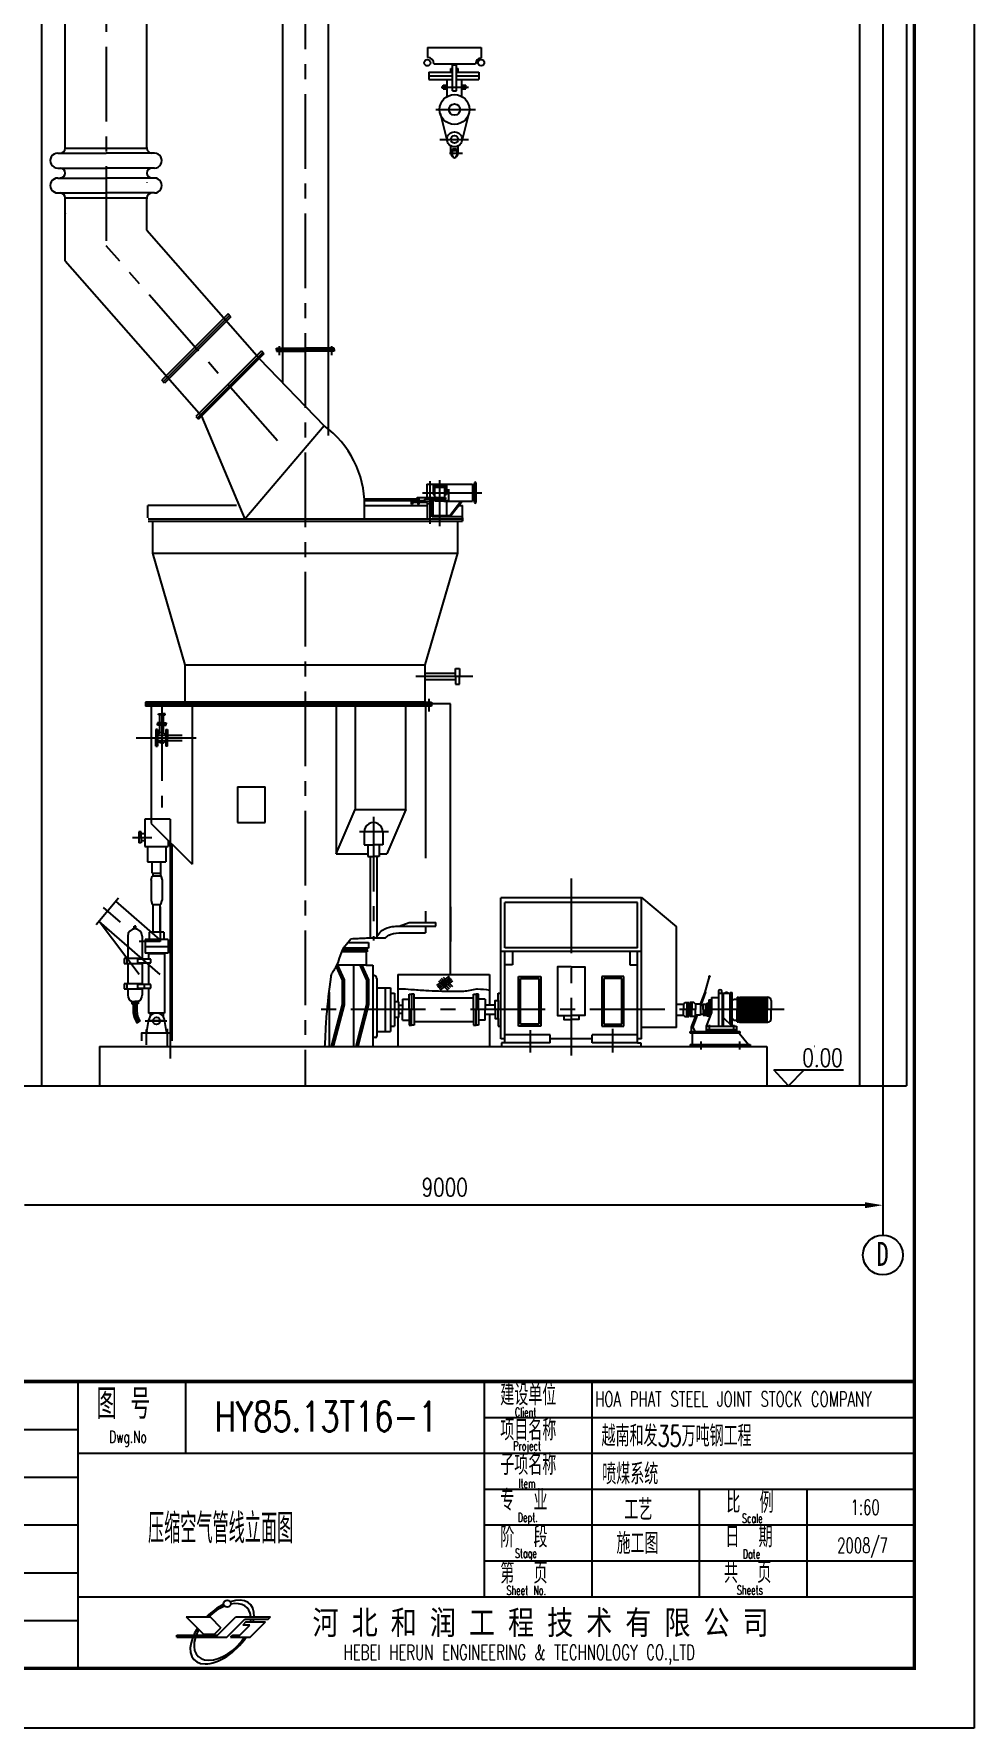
# Model space of a CAD drawing. Extents: x 20215 to 46016, y -49715 to -14074.
# Drawn here: x 36575 to 46016, y -49715 to -32699 of the extents above; entities that cross this region are included whole.
import ezdxf
from ezdxf.enums import TextEntityAlignment as Align

# ---------------------------------------------------------------- set-up
doc = ezdxf.new("R2010")
doc.units = 0
doc.header["$LTSCALE"] = 600
doc.header["$MEASUREMENT"] = 0
doc.linetypes.add('CENTER', pattern=[2, 1.25, -0.25, 0.25, -0.25])
doc.layers.get('0').update_dxf_attribs({"linetype": 'CONTINUOUS'})
doc.layers.add('DIM', color=7, linetype='CONTINUOUS')
doc.layers.add('图框', color=7, linetype='CONTINUOUS', lineweight=25)
doc.styles.add('ACC', font='simplex', dxfattribs={"width": 0.75, "bigfont": 'hztxt'})
doc.styles.add('HRHZ', font='romans.shx', dxfattribs={"width": 0.67, "bigfont": 'hztxt.shx'})
doc.styles.add('ROMANS', font='txt', dxfattribs={"width": 0.75, "bigfont": 'hztxt'})
doc.styles.get("Standard").update_dxf_attribs({"font": '', "width": 0.75})
doc.styles.add('和润', font='romans.shx', dxfattribs={"width": 0.75, "bigfont": 'gbhzfs.shx'})
doc.styles.add('黑体', font='simhei.ttf', dxfattribs={"width": 0.75})
doc.styles.get('Standard').set_extended_font_data('FangSong_GB2312')

msp = doc.modelspace()

# ---------------------------------------------------------------- hatches: boundary and pattern name
at = {"layer": 'DIM'}
h = msp.add_hatch(dxfattribs=at)
h.set_pattern_fill('玻璃', color=4, scale=23.16615, style=0)
h.set_pattern_definition([(0, (34721.436, -51081.815), (0, 14.478844), [])])
h.paths.add_polyline_path([(43939.06436, -42373.36844), (43658.95243, -42373.36844), (43649.91999, -42382.39356), (43649.91999, -42498.43335), (43939.06436, -42498.43335)])
h.paths.add_polyline_path([(43939.06436, -42498.43335), (43649.91999, -42498.43335), (43649.91999, -42614.47315), (43658.95243, -42623.49827), (43939.06436, -42623.49827)])

# ---------------------------------------------------------------- linework, layer by layer
at = {"color": 7}
for p, q in [((46015.87858, -14073.94528), (46015.87858, -49714.90147)), ((46015.87858, -49714.90147), (20215.20249, -49714.90147))]:
    msp.add_line(p, q, dxfattribs=at)
at = {"color": 3, "const_width": 36.00097}
for points in [[(45415.86249, -15573.98552), (45415.86249, -49114.88537)], [(45415.86249, -49114.88537), (20815.86249, -49114.88537)]]:
    msp.add_lwpolyline(points, dxfattribs=at)
msp.add_lwpolyline([(34615.86249, -46234.88537), (45415.86249, -46234.88537), (45415.86249, -49114.88537), (34615.86249, -49114.88537)], close=True, dxfattribs=at)
at = {"layer": 'DIM', "color": 2, "linetype": 'CENTER'}
for p, q in [((37300.03458, -20828.78691), (37300.03458, -34825.64758)), ((39300.03458, -32103.25526), (39300.03458, -43263.32612)), ((40539.98169, -33121.23753), (40779.67719, -33121.23753)), ((40817.17719, -33121.23753), (41042.17719, -33121.23753)), ((40610.92719, -33458.73753), (41009.70001, -33458.73753)), ((40650.40623, -33758.73753), (40939.8944, -33758.73753)), ((40748.4083, -33898.13691), (40879.83271, -33898.13691)), ((39020.17881, -36787.01749), (37300.69413, -34827.39924)), ((39038.17455, -35837.0807), (39038.17455, -35924.31757)), ((39561.89461, -35837.0807), (39561.89461, -35924.31757)), ((40549.39344, -37191.92798), (40549.39344, -37618.23312)), ((40651.43393, -37641.72979), (40651.43393, -37179.75928)), ((40390.53983, -37385.32841), (40390.53983, -37409.15158)), ((40436.87214, -37427.24726), (40436.87214, -37363.70582)), ((40476.56945, -37306.80478), (41072.12055, -37306.80478)), ((40411.22309, -39151.38136), (40981.01252, -39151.38136)), ((37858.30524, -39451.09179), (37858.30524, -40470.40239)), ((40539.13308, -39375.91585), (40539.13308, -39504.90991)), ((37603.19944, -39769.09362), (38205.35592, -39769.09362)), ((39985.22786, -40560.95639), (39985.22786, -41804.72139)), ((40135.10284, -40713.47571), (39844.37865, -40713.47571)), ((41970.18025, -41181.90724), (41970.18025, -42959.1362)), ((37270.31587, -41472.15244), (37441.16809, -41621.77025)), ((44108.82048, -42498.43335), (39443.70174, -42498.43335)), ((41556.89863, -42704.4672), (41556.89863, -42929.66239)), ((42384.26113, -42690.38383), (42384.26113, -42929.66239)), ((43271.81829, -42820.33752), (43271.81829, -42899.52404)), ((43660.40711, -42820.33752), (43660.40711, -42899.52404))]:
    msp.add_line(p, q, dxfattribs=at)
at = {"layer": 'DIM', "color": 4}
for p, q in [((36650.03458, -21916.27541), (36650.03458, -43263.32612)), ((44864.03458, -23264.26362), (44864.03458, -43263.32612)), ((45100.03458, -23264.26362), (45100.03458, -44763.32612)), ((45336.03458, -23264.26362), (45336.03458, -43263.32612)), ((39530.03458, -32103.25526), (39530.03458, -35853.92654)), ((36890.03458, -33846.64758), (36890.03458, -32305.82612)), ((37710.03458, -33846.64758), (37710.03458, -32310.51931)), ((39070.03458, -32193.76712), (39070.03458, -35853.92654)), ((40528.92719, -32834.73753), (41065.92719, -32834.73753)), ((40528.92719, -32834.73753), (40528.92719, -32936.23753)), ((41065.92719, -32834.73753), (41065.92719, -32943.23753)), ((40591.92719, -32999.23753), (41009.92719, -32999.23753)), ((40779.67719, -33271.23753), (40779.67719, -33008.73753)), ((40779.67719, -33008.73753), (40817.17719, -33008.73753)), ((40817.17719, -33271.23753), (40817.17719, -33008.73753)), ((40539.98169, -33083.73753), (40779.67719, -33083.73753)), ((40539.98169, -33083.73753), (40539.98169, -33158.73753)), ((40539.98169, -33158.73753), (40779.67719, -33158.73753)), ((40723.42719, -33328.83372), (40723.42719, -33158.73753)), ((40760.92719, -33083.73753), (40760.92719, -33046.23753)), ((40760.92719, -33046.23753), (40779.67719, -33046.23753)), ((40817.17719, -33046.23753), (40835.92719, -33046.23753)), ((40817.17719, -33083.73753), (41042.17719, -33083.73753)), ((40817.17719, -33158.73753), (41042.17719, -33158.73753)), ((40835.92719, -33083.73753), (40835.92719, -33046.23753)), ((40873.42719, -33328.83372), (40873.42719, -33158.73753)), ((41042.17719, -33083.73753), (41042.17719, -33158.73753)), ((40663.65658, -33233.73753), (40938.11417, -33233.73753)), ((40685.92719, -33214.98753), (40723.42719, -33214.98753)), ((40685.92719, -33252.48753), (40685.92719, -33214.98753)), ((40685.92719, -33252.48753), (40723.42719, -33252.48753)), ((40779.67719, -33271.23753), (40817.17719, -33271.23753)), ((40873.42719, -33214.98753), (40910.92719, -33214.98753)), ((40873.42719, -33252.48753), (40910.92719, -33252.48753)), ((40910.92719, -33252.48753), (40910.92719, -33214.98753)), ((40653.19032, -33496.23753), (40725.80876, -33777.48753)), ((40943.66407, -33496.23753), (40871.04563, -33777.48753)), ((36880.03458, -33846.64758), (37720.03458, -33846.64758)), ((40760.92719, -33898.13691), (40760.92719, -33823.68944)), ((40779.67719, -33871.88691), (40779.67719, -33853.13691)), ((40779.67719, -33853.13691), (40817.17719, -33853.13691)), ((40817.17719, -33871.88691), (40817.17719, -33853.13691)), ((40835.92719, -33898.13691), (40835.92719, -33823.68944)), ((36815.03475, -33896.64758), (37300.03458, -33896.64758)), ((37785.03441, -33896.64758), (37300.03458, -33896.64758)), ((40779.67719, -33871.88691), (40772.17719, -33898.13691)), ((40772.17719, -33898.13691), (40779.67719, -33923.73753)), ((40779.67719, -33871.88691), (40817.17719, -33871.88691)), ((40817.17719, -33871.88691), (40824.67719, -33898.13691)), ((40824.67719, -33898.13691), (40817.17719, -33923.73753)), ((36815.03475, -34046.64758), (37300.03458, -34046.64758)), ((36815.03475, -34146.64758), (37300.03458, -34146.64758)), ((37785.03441, -34046.64758), (37300.03458, -34046.64758)), ((37785.03441, -34146.64758), (37300.03458, -34146.64758)), ((37710.03458, -34192.27068), (37710.69413, -34194.02234)), ((36815.03475, -34296.64758), (37300.03458, -34296.64758)), ((36880.03458, -34346.64758), (37720.03458, -34346.64758)), ((36890.03458, -34980.02448), (36890.03458, -34346.64758)), ((37785.03441, -34296.64758), (37300.03458, -34296.64758)), ((37300.03458, -34346.64758), (37300.69413, -34348.39924)), ((37710.03458, -34671.27068), (37710.03458, -34346.64758)), ((36890.03458, -34501.02448), (36890.69413, -34502.77614)), ((38838.46255, -35958.28855), (37710.69413, -34673.02234)), ((38257.45803, -36539.4146), (36890.69413, -34981.77614)), ((38526.2172, -35511.46578), (37860.18763, -36177.63466)), ((38539.43638, -35526.53107), (37873.40681, -36192.69995)), ((38552.65555, -35541.59636), (37886.62598, -36207.76524)), ((38552.65555, -35541.59636), (38526.2172, -35511.46578)), ((38858.42363, -35886.3706), (38201.78708, -36543.14449)), ((38570.04071, -36203.10107), (38873.15457, -35900.05052)), ((38858.42363, -35886.3706), (38859.82868, -35886.3795)), ((38884.77229, -35911.96912), (38859.82868, -35886.3795)), ((39010.03458, -35853.92654), (39300.03458, -35853.92654)), ((39010.03458, -35869.18652), (39010.03458, -35853.92654)), ((39010.03458, -35869.18652), (39590.03458, -35869.18652)), ((39010.03458, -35869.18652), (39010.03458, -35884.4465)), ((39010.03458, -35869.18652), (39590.03458, -35869.18652)), ((39010.03458, -35884.4465), (39300.03458, -35884.4465)), ((39070.03458, -35869.18652), (39070.03458, -36198.7707)), ((39590.03458, -35853.92654), (39300.03458, -35853.92654)), ((39590.03458, -35884.4465), (39300.03458, -35884.4465)), ((39530.03458, -35869.18652), (39530.03458, -36732.95574)), ((39590.03458, -35869.18652), (39590.03458, -35853.92654)), ((39590.03458, -35869.18652), (39590.03458, -35884.4465)), ((38884.77229, -35911.96912), (38229.51008, -36567.36839)), ((38838.46255, -35958.28855), (39490.00437, -36634.89951)), ((37886.62598, -36207.76524), (37860.18763, -36177.63466)), ((38570.04071, -36203.10107), (38217.67876, -36555.53672)), ((38201.78708, -36543.14449), (38229.51008, -36567.36839)), ((38257.45803, -36539.4146), (38691.4635, -37571.57797)), ((39490.00437, -36634.89951), (38691.4635, -37571.57797)), ((40519.56969, -37222.76626), (40519.56969, -37355.76314)), ((40519.56969, -37222.76626), (40978.92136, -37222.76626)), ((40585.24493, -37233.30794), (40585.24493, -37324.31644)), ((40651.43393, -37233.30794), (40585.24493, -37233.30794)), ((40591.86383, -37322.11014), (40591.86383, -37247.86952)), ((40599.80651, -37239.92684), (40649.22763, -37239.92684)), ((40701.7671, -37254.50032), (40601.10077, -37254.50032)), ((40601.10077, -37354.77031), (40601.10077, -37254.50032)), ((40631.57723, -37231.32227), (40631.57723, -37233.30794)), ((40671.29063, -37231.32227), (40631.57723, -37231.32227)), ((40651.43393, -37233.30794), (40717.62293, -37233.30794)), ((40651.43393, -37237.72054), (40651.43393, -37233.30794)), ((40651.43393, -37237.72054), (40651.43393, -37233.30794)), ((40651.43393, -37233.30794), (40671.29063, -37233.30794)), ((40703.06135, -37239.92684), (40653.64023, -37239.92684)), ((40671.29063, -37233.30794), (40671.29063, -37231.32227)), ((40701.7671, -37354.77031), (40701.7671, -37254.50032)), ((40711.00403, -37322.11014), (40711.00403, -37247.86952)), ((40717.62293, -37233.30794), (40717.62293, -37324.31644)), ((40978.92136, -37222.76626), (40978.92136, -37390.84331)), ((40986.17581, -37290.25755), (41000.10186, -37243.87196)), ((41000.10186, -37404.76449), (41000.10186, -37208.84508)), ((41015.98722, -37404.76449), (41015.98722, -37208.84508)), ((40417.01544, -37372.31039), (39894.07039, -37372.31039)), ((40496.44224, -37388.85764), (39896.1033, -37388.85764)), ((40367.37368, -37390.84331), (40572.55958, -37390.84331)), ((40367.37368, -37420.62836), (40367.37368, -37390.84331)), ((40377.30203, -37420.62836), (40367.37368, -37420.62836)), ((40377.30203, -37407.39056), (40377.30203, -37420.62836)), ((40522.91783, -37404.08111), (40380.61148, -37404.08111)), ((40381.93526, -37404.08111), (40381.93526, -37390.84331)), ((40417.01544, -37372.31039), (40423.63434, -37372.31039)), ((40417.01544, -37372.31039), (40417.01544, -37388.85764)), ((40423.63434, -37355.76314), (40708.386, -37355.76314)), ((40423.63434, -37372.31039), (40423.63434, -37355.76314)), ((40445.14577, -37369.00094), (40428.59852, -37369.00094)), ((40428.59852, -37369.00094), (40428.59852, -37420.62836)), ((40428.59852, -37420.62836), (40445.14577, -37420.62836)), ((40428.59852, -37420.62836), (40429.9223, -37421.95214)), ((40429.9223, -37421.95214), (40443.82199, -37421.95214)), ((40443.82199, -37421.95214), (40445.14577, -37420.62836)), ((40445.14577, -37420.62836), (40445.14577, -37369.00094)), ((40448.78615, -37404.08111), (40448.78615, -37390.84331)), ((40582.48794, -37372.31039), (40496.44224, -37372.31039)), ((40496.44224, -37372.31039), (40496.44224, -37388.85764)), ((40526.22729, -37571.57797), (40526.22728, -37407.39056)), ((40526.22728, -37421.95214), (40526.22728, -37407.39056)), ((40572.55959, -37418.26805), (40526.22728, -37418.26805)), ((40572.55959, -37372.31039), (40708.386, -37372.31039)), ((40572.55959, -37549.97676), (40572.55959, -37372.31039)), ((40584.71231, -37535.8359), (40584.71231, -37372.31039)), ((40585.24493, -37324.31644), (40589.65753, -37324.31644)), ((40614.33857, -37354.77031), (40601.10077, -37354.77031)), ((40601.10077, -37372.31039), (40601.10077, -37390.84331)), ((40697.12678, -37388.85764), (40601.10077, -37388.85764)), ((40726.2275, -37390.84331), (40601.10077, -37390.84331)), ((40614.33857, -37354.77031), (40614.33857, -37355.76314)), ((40736.84018, -37388.85764), (40630.93778, -37388.85764)), ((40688.5293, -37354.77031), (40701.7671, -37354.77031)), ((40688.5293, -37354.77031), (40688.5293, -37355.76314)), ((40690.37601, -37390.84331), (40978.92136, -37390.84331)), ((40701.7671, -37372.31039), (40701.7671, -37390.84331)), ((40708.386, -37355.76314), (40708.386, -37372.31039)), ((40717.62293, -37324.31644), (40713.21033, -37324.31644)), ((40720.08041, -37535.8359), (40720.08041, -37390.84331)), ((40736.84018, -37272.79242), (40736.84018, -37388.85764)), ((40736.84018, -37272.79242), (40739.82235, -37272.79242)), ((40739.82235, -37272.79242), (40739.82235, -37390.84331)), ((40749.91889, -37535.8359), (40863.35312, -37390.84331)), ((40760.98193, -37535.8359), (40874.41616, -37390.84331)), ((40978.92136, -37290.25755), (40986.17581, -37290.25755)), ((40978.92136, -37323.35202), (40986.17581, -37323.35202)), ((40986.17581, -37323.35202), (40986.17581, -37290.25755)), ((40986.17581, -37323.35202), (41000.10186, -37369.7376)), ((38608.47829, -37435.76141), (37720.76504, -37435.76141)), ((37720.76504, -37559.77556), (37720.76504, -37435.76141)), ((40879.30412, -37571.57797), (37720.98063, -37571.57797)), ((37720.98063, -37591.8531), (40879.30412, -37591.8531)), ((37767.75923, -37856.6091), (37767.75923, -37591.8531)), ((37767.75923, -37913.26114), (37767.75923, -37591.8531)), ((39896.1033, -37571.57797), (39896.1033, -37435.81281)), ((39896.1033, -37435.85333), (40526.22729, -37435.89051)), ((40688.39034, -37571.57797), (40542.77454, -37571.57797)), ((40572.55959, -37535.8359), (40766.61662, -37535.8359)), ((40879.08853, -37549.97676), (40572.55959, -37549.97676)), ((40766.61662, -37535.8359), (40766.61662, -37549.97676)), ((40832.30993, -37909.5603), (40832.30993, -37591.8531)), ((40832.30993, -37856.6091), (40832.30993, -37591.8531)), ((40832.30993, -37913.26114), (40832.30993, -37591.8531)), ((40839.2747, -37435.76141), (40879.08853, -37435.76141)), ((40879.08853, -37591.8531), (40879.08853, -37435.76141)), ((40879.30412, -37559.77556), (40879.30412, -37591.8531)), ((37767.75923, -37913.26114), (40832.30993, -37913.26114)), ((38095.39478, -39034.7733), (37767.75923, -37913.26114)), ((40504.67438, -39034.7733), (40832.30993, -37913.26114)), ((38095.39478, -39034.7733), (40504.67438, -39034.7733)), ((38095.39478, -39412.0506), (38095.39478, -39034.7733)), ((40504.53305, -39119.07805), (40807.11141, -39119.07805)), ((40504.67438, -39412.0506), (40504.67438, -39034.7733)), ((40807.11141, -39151.38136), (40807.11141, -39073.32893)), ((40807.11141, -39073.32893), (40849.22162, -39073.32893)), ((40849.22162, -39073.32893), (40849.22162, -39151.38136)), ((40504.53305, -39183.68467), (40807.11141, -39183.68467)), ((40807.11141, -39151.38136), (40807.11141, -39229.43379)), ((40807.11141, -39229.43379), (40849.22162, -39229.43379)), ((40849.22162, -39229.43379), (40849.22162, -39151.38136)), ((37753.19765, -39412.0506), (37694.95133, -39412.0506)), ((37694.95133, -39412.0506), (37694.95133, -39451.09179)), ((38102.25858, -39427.26375), (37694.95133, -39427.26375)), ((37694.95133, -39427.26375), (40568.21582, -39427.26375)), ((37694.95133, -39427.26375), (40568.21582, -39427.26375)), ((37694.95133, -39427.26375), (40568.21582, -39427.26375)), ((40568.21582, -39451.09179), (37694.95133, -39451.09179)), ((40568.21582, -39451.09179), (37694.95133, -39451.09179)), ((38102.25858, -39427.26375), (37727.62884, -39427.26375)), ((38102.25858, -39427.26375), (37727.62884, -39427.26375)), ((40504.67438, -39412.0506), (37753.19765, -39412.0506)), ((37753.81415, -39451.09179), (37753.81415, -40628.39804)), ((38102.25858, -39427.26375), (39300.03458, -39427.26375)), ((38102.25858, -39427.26375), (39300.03458, -39427.26375)), ((38102.25858, -39427.26375), (39300.03458, -39427.26375)), ((38162.88487, -39451.09179), (38162.88487, -41037.46875)), ((39300.03458, -39427.26375), (40568.21582, -39427.26375)), ((39987.93905, -39427.26375), (39300.03458, -39427.26375)), ((40497.81058, -39427.26375), (39300.03458, -39427.26375)), ((40758.38614, -39427.26375), (39300.03458, -39427.26375)), ((39611.12288, -39451.09179), (39611.12288, -40933.72539)), ((39801.63909, -39451.09179), (39801.63909, -40490.25909)), ((40310.82816, -40490.25909), (40310.82816, -39451.09179)), ((40504.67438, -39412.0506), (40568.21582, -39412.0506)), ((40507.98383, -39451.09179), (40507.98383, -40977.96311)), ((40568.21582, -39412.0506), (40568.21582, -39451.09179)), ((40757.79167, -42146.34806), (40758.38614, -39427.26375)), ((37814.63636, -39617.06148), (37814.63636, -39628.82964)), ((37858.30524, -39617.06148), (37814.63636, -39617.06148)), ((37814.63636, -39640.59779), (37814.63636, -39628.82964)), ((37814.63636, -39628.82964), (37858.30524, -39628.82964)), ((37858.30524, -39640.59779), (37814.63636, -39640.59779)), ((37825.0604, -39539.59315), (37825.0604, -39527.3712)), ((37825.0604, -39527.3712), (37858.30524, -39527.3712)), ((37858.30524, -39539.59315), (37825.0604, -39539.59315)), ((37838.72749, -39617.06148), (37838.72749, -39539.59315)), ((37838.72749, -39718.06612), (37838.72749, -39640.59779)), ((37891.55008, -39527.3712), (37858.30524, -39527.3712)), ((37858.30524, -39539.59315), (37891.55008, -39539.59315)), ((37858.30524, -39617.06148), (37901.97411, -39617.06148)), ((37901.97411, -39628.82964), (37858.30524, -39628.82964)), ((37858.30524, -39640.59779), (37901.97411, -39640.59779)), ((37877.88298, -39617.06148), (37877.88298, -39539.59315)), ((37877.88298, -39718.06612), (37877.88298, -39640.59779)), ((37891.55008, -39539.59315), (37891.55008, -39527.3712)), ((37901.97411, -39617.06148), (37901.97411, -39628.82964)), ((37901.97411, -39640.59779), (37901.97411, -39628.82964)), ((37815.37205, -39684.23427), (37800.03458, -39684.23427)), ((37800.03458, -39684.23427), (37800.03458, -39769.09362)), ((37800.03458, -39853.95297), (37800.03458, -39769.09362)), ((37812.08481, -39742.96055), (38064.28383, -39742.96055)), ((37812.08481, -39795.22669), (38064.28383, -39795.22669)), ((37815.37205, -39684.23427), (37815.37205, -39853.95297)), ((37838.72749, -39718.06612), (37815.37205, -39741.42157)), ((37838.72749, -39820.12112), (37815.37205, -39796.76567)), ((37858.30524, -39718.06612), (37838.72749, -39718.06612)), ((37858.30524, -39718.06612), (37877.88298, -39718.06612)), ((37877.88298, -39718.06612), (37901.23843, -39741.42157)), ((37877.88298, -39820.12112), (37901.23843, -39796.76567)), ((37901.23843, -39684.23427), (37916.57589, -39684.23427)), ((37901.23843, -39684.23427), (37901.23843, -39853.95297)), ((37916.57589, -39684.23427), (37916.57589, -39769.09362)), ((37916.57589, -39853.95297), (37916.57589, -39769.09362)), ((37800.03458, -39853.95297), (37815.37205, -39853.95297)), ((37858.30524, -39820.12112), (37838.72749, -39820.12112)), ((37858.30524, -39820.12112), (37877.88298, -39820.12112)), ((37916.57589, -39853.95297), (37901.23843, -39853.95297)), ((38621.07143, -40261.24515), (38621.07143, -40618.66575)), ((38621.07143, -40261.24515), (38898.59808, -40261.24515)), ((38898.59808, -40618.66575), (38898.59808, -40261.24515)), ((39611.12288, -40933.72539), (39801.63909, -40490.25909)), ((39801.63909, -40490.25909), (40310.82816, -40490.25909)), ((40310.82816, -40490.25909), (40118.1088, -40933.72539)), ((40210.79396, -40490.25909), (40310.82816, -40490.25909)), ((37689.11124, -40585.2934), (37689.11124, -40859.7174)), ((37943.18923, -40585.2934), (37689.11124, -40585.2934)), ((37753.81415, -40628.39804), (38162.88487, -41037.46875)), ((37943.18923, -40585.2934), (37943.11903, -42990.11497)), ((38621.07143, -40618.66575), (38898.59808, -40618.66575)), ((37563.55266, -40769.09261), (37760.48342, -40769.09261)), ((37651.12318, -40713.67356), (37630.03431, -40713.67356)), ((37630.03431, -40713.67356), (37630.03431, -40824.51165)), ((37651.12318, -40824.51165), (37630.03431, -40824.51165)), ((37651.12318, -40769.09261), (37651.12318, -40713.67356)), ((37689.11124, -40734.67889), (37651.12318, -40734.67889)), ((37651.12318, -40769.09261), (37651.12318, -40824.51165)), ((37689.11124, -40803.50632), (37651.12318, -40803.50632)), ((37924.80791, -40799.3918), (37924.80791, -40859.7174)), ((37959.17063, -40833.75452), (37959.17063, -42731.55827)), ((39892.56452, -40713.47717), (39892.56452, -40843.52643)), ((40077.8912, -40713.47717), (40077.8912, -40843.52643)), ((37689.11124, -40859.7174), (37924.80791, -40859.7174)), ((37715.13992, -40859.7174), (37715.13992, -41013.06225)), ((37898.77923, -40859.7174), (37898.77923, -41013.06225)), ((39611.12288, -40933.72539), (39928.75207, -40933.72539)), ((39892.56452, -40843.52643), (39985.22786, -40843.52643)), ((39928.75207, -40843.52643), (39928.75207, -40961.13648)), ((39928.75207, -40961.13648), (39985.22786, -40961.13648)), ((39952.0504, -40961.13648), (39952.0504, -41777.33829)), ((40077.8912, -40843.52643), (39985.22786, -40843.52643)), ((40041.70364, -40961.13648), (39985.22786, -40961.13648)), ((40018.40531, -40961.13648), (40018.40531, -41770.52392)), ((40041.70364, -40843.52643), (40041.70364, -40961.13648)), ((40041.70364, -40933.72539), (40118.1088, -40933.72539)), ((37715.13992, -41013.06225), (37898.77923, -41013.06225)), ((37751.99681, -41198.18785), (37763.91083, -41153.72412)), ((37763.89818, -41129.40835), (37763.90568, -41013.06225)), ((37763.89818, -41129.40835), (37849.99622, -41129.40835)), ((37768.88563, -41129.40835), (37768.88563, -41153.72412)), ((37845.00939, -41129.40835), (37845.00939, -41153.72412)), ((37849.95653, -41153.72412), (37861.87986, -41198.22262)), ((37850.00887, -41129.40835), (37850.00887, -41013.06225)), ((37425.4342, -41378.69259), (37201.11662, -41646.02386)), ((37841.68302, -41798.52735), (37399.32531, -41409.81585)), ((37751.99681, -41399.03911), (37763.91083, -41443.50284)), ((37773.84143, -41721.59869), (37773.84143, -41443.50284)), ((37840.03043, -41443.50284), (37840.03043, -41721.59869)), ((37841.68302, -41467.45522), (37841.68302, -41815.41468)), ((37849.95653, -41443.50284), (37861.87986, -41399.00434)), ((40507.98383, -41510.35403), (40507.98383, -41625.16241)), ((40758.38614, -41467.45522), (40758.38614, -41815.41468)), ((41263.4677, -42791.98182), (41263.4677, -41375.05279)), ((42676.89281, -41375.05279), (41263.4677, -41375.05279)), ((41303.1811, -41876.81207), (41303.1811, -41422.0833)), ((42637.17941, -41422.0833), (41303.1811, -41422.0833)), ((42637.17941, -41876.81207), (42637.17941, -41422.0833)), ((42676.89281, -42791.98182), (42676.89281, -41375.05279)), ((42677.58037, -41373.44871), (43026.98064, -41666.70074)), ((37841.68302, -42146.48681), (37229.45872, -41613.18138)), ((37631.79811, -42146.48681), (37229.54056, -41613.08385)), ((37574.21338, -41689.67209), (37574.21338, -41680.19076)), ((37574.21338, -41680.19076), (37589.98886, -41680.19076)), ((37582.10112, -41660.96153), (37589.98886, -41660.96153)), ((37582.10112, -41680.19076), (37582.10112, -41660.96153)), ((37597.8766, -41660.96153), (37589.98886, -41660.96153)), ((37605.76434, -41680.19076), (37589.98886, -41680.19076)), ((37597.8766, -41680.19076), (37597.8766, -41660.96153)), ((37605.76434, -41689.67209), (37605.76434, -41680.19076)), ((40244.22718, -41661.48077), (40342.73579, -41625.16241)), ((40244.22718, -41661.48077), (40610.87936, -41661.48077)), ((40342.73579, -41625.16241), (40610.87936, -41625.16241)), ((40507.98383, -41661.48077), (40507.98383, -41726.39493)), ((40610.87936, -41661.48077), (40610.87936, -41625.16241)), ((43026.29308, -42678.52836), (43026.98064, -41666.70074)), ((37517.51191, -41760.41135), (37517.51191, -41984.91298)), ((37841.68302, -41815.41468), (37631.79811, -41815.41468)), ((37662.46582, -41760.41135), (37662.46582, -41984.91298)), ((37922.76625, -41794.40659), (37691.10475, -41794.40659)), ((37691.10475, -41794.40659), (37691.10475, -41933.40349)), ((37879.7434, -41721.59869), (37734.1276, -41721.59869)), ((37734.1276, -41721.59869), (37734.1276, -41794.40659)), ((37879.7434, -41794.40659), (37734.1276, -41794.40659)), ((37836.72055, -41721.59869), (37777.15045, -41721.59869)), ((37879.7434, -41721.59869), (37879.7434, -41794.40659)), ((37922.76625, -41794.40659), (37922.76625, -41933.40349)), ((39727.39519, -41823.30555), (39935.48715, -41823.30555)), ((39935.48715, -41823.30555), (39935.48715, -41882.87565)), ((40240.28984, -41726.39493), (40507.98383, -41726.39493)), ((37481.1143, -41984.91298), (37481.1143, -42035.95427)), ((37672.70529, -41984.91298), (37481.1143, -41984.91298)), ((37507.82485, -41984.91298), (37507.82485, -42035.95427)), ((37614.18874, -41992.0447), (37614.18874, -42028.82255)), ((37748.90457, -41992.0447), (37614.18874, -41992.0447)), ((37614.18874, -42028.82255), (37748.90457, -42028.82255)), ((37672.70529, -41984.91298), (37672.70529, -41992.0447)), ((37672.70529, -42028.82255), (37672.70529, -42035.95427)), ((37681.45379, -41992.0447), (37681.45379, -42028.82255)), ((37691.10475, -41863.90504), (37922.76625, -41863.90504)), ((37922.76625, -41933.40349), (37691.10475, -41933.40349)), ((37725.85215, -41940.02239), (37719.23325, -41933.40349)), ((37888.0152, -41940.02239), (37725.85215, -41940.02239)), ((37725.85215, -41940.02239), (37725.85215, -41988.93582)), ((37725.85215, -42028.82255), (37725.85215, -42246.38464)), ((37877.75773, -41933.40349), (37736.11327, -41933.40349)), ((37748.90457, -42028.82255), (37748.90457, -41992.0447)), ((37888.0152, -41940.02239), (37894.63313, -41933.40349)), ((37888.0152, -41940.02239), (37888.10274, -42532.99127)), ((39922.08341, -41919.27877), (39667.1657, -41919.27877)), ((39675.996, -41899.42207), (39922.08341, -41899.42207)), ((39935.48715, -41882.87565), (39684.11969, -41882.87565)), ((39912.15506, -41919.27877), (39912.15506, -42051.65677)), ((39922.08341, -41909.35042), (39922.08341, -41882.87565)), ((39922.08341, -41899.42207), (39922.08341, -41919.27877)), ((42676.89281, -41916.52547), (41263.4677, -41916.52547)), ((42637.17941, -41876.81207), (41303.1811, -41876.81207)), ((41303.1811, -42831.69522), (41303.1811, -41916.52547)), ((41380.10766, -41916.52547), (41380.10766, -42049.18284)), ((42560.25285, -41916.52547), (42560.25285, -42049.18284)), ((42637.17941, -42831.69522), (42637.17941, -41916.52547)), ((37481.1143, -42035.95427), (37672.70529, -42035.95427)), ((37517.51191, -42035.95427), (37517.51191, -42239.25292)), ((37662.46582, -42035.95427), (37662.46582, -42239.25292)), ((39610.03925, -42068.79703), (39670.06393, -42203.58276)), ((39912.15506, -42051.65677), (39618.88516, -42051.65677)), ((39624.14282, -42051.65677), (39689.92063, -42199.36118)), ((39785.31497, -42051.65677), (39785.31497, -42869.09175)), ((39847.79617, -42051.65677), (39915.45399, -42203.58276)), ((39869.53288, -42051.65677), (39935.31069, -42199.36118)), ((39912.15506, -42051.65677), (39978.34406, -42051.65677)), ((39978.34406, -42051.65677), (39978.34406, -42869.09175)), ((40017.61397, -42187.34505), (40017.61397, -42704.51539)), ((40228.18681, -42145.39672), (41148.31455, -42147.04957)), ((40228.18681, -42145.39672), (40228.18681, -42419.00655)), ((40620.16087, -42255.55779), (40747.88778, -42162.2095)), ((40631.87742, -42271.58935), (40759.60433, -42178.24106)), ((40643.59397, -42287.62091), (40771.32088, -42194.27262)), ((40652.11314, -42195.40177), (40745.57182, -42288.75006)), ((40666.14565, -42181.35267), (40759.60433, -42274.70096)), ((40684.89858, -42171.82496), (40778.35726, -42265.17324)), ((41148.31455, -42146.87307), (41148.31455, -42452.10105)), ((41380.10766, -42049.18284), (41303.1811, -42049.18284)), ((41442.07074, -42165.30861), (41663.8166, -42165.30861)), ((41442.07074, -42663.90585), (41442.07074, -42165.30861)), ((41461.92744, -42185.16531), (41643.9599, -42185.16531)), ((41461.92744, -42644.04915), (41461.92744, -42185.16531)), ((41643.9599, -42185.16531), (41643.9599, -42644.04915)), ((41663.8166, -42165.30861), (41663.8166, -42663.90585)), ((42276.54391, -42165.30861), (42276.54391, -42663.90585)), ((42498.28977, -42165.30861), (42276.54391, -42165.30861)), ((42296.40061, -42185.16531), (42296.40061, -42644.04915)), ((42478.43307, -42185.16531), (42296.40061, -42185.16531)), ((42478.43307, -42644.04915), (42478.43307, -42185.16531)), ((42498.28977, -42663.90585), (42498.28977, -42165.30861)), ((42560.25285, -42049.18284), (42637.17941, -42049.18284)), ((43314.48695, -42322.29786), (43358.10249, -42170.38577)), ((37672.70529, -42239.25292), (37481.1143, -42239.25292)), ((37481.1143, -42239.25292), (37481.1143, -42290.29421)), ((37481.1143, -42290.29421), (37672.70529, -42290.29421)), ((37507.82485, -42239.25292), (37507.82485, -42290.29421)), ((37517.51191, -42290.29421), (37517.51191, -42353.00894)), ((37614.18874, -42246.38464), (37614.18874, -42283.16249)), ((37748.90457, -42246.38464), (37614.18874, -42246.38464)), ((37614.18874, -42283.16249), (37748.90457, -42283.16249)), ((37662.46582, -42290.29421), (37662.46582, -42353.00894)), ((37672.70529, -42239.25292), (37672.70529, -42246.38464)), ((37672.70529, -42283.16249), (37672.70529, -42290.29421)), ((37681.45379, -42246.38464), (37681.45379, -42283.16249)), ((37725.85215, -42283.16249), (37725.85215, -42532.99127)), ((37748.90457, -42283.16249), (37748.90457, -42246.38464)), ((39539.9249, -42324.03335), (39539.9249, -42869.09175)), ((39670.06393, -42203.58276), (39670.06393, -42446.51361)), ((39689.92063, -42199.36118), (39689.92063, -42449.03745)), ((39915.45399, -42203.58276), (39915.45399, -42446.51361)), ((39935.31069, -42199.36118), (39935.31069, -42449.03745)), ((40017.61397, -42280.00965), (40156.61087, -42280.00965)), ((40103.48717, -42280.00965), (40103.48717, -42716.85705)), ((40156.61087, -42280.00965), (40156.61087, -42716.85705)), ((40156.61087, -42332.96085), (40196.32427, -42332.96085)), ((40196.32427, -42332.96085), (40196.32427, -42663.90585)), ((40341.94007, -42498.43335), (40341.94007, -42343.05696)), ((40341.94007, -42343.05696), (40367.71193, -42343.05696)), ((40367.71193, -42343.05696), (40367.71193, -42498.43335)), ((40393.4838, -42343.05696), (40367.71193, -42343.05696)), ((40393.4838, -42498.43335), (40393.4838, -42343.05696)), ((40638.08064, -42209.45087), (40731.53931, -42302.79916)), ((40655.31053, -42303.65247), (40783.03743, -42210.30418)), ((40989.0807, -42498.43335), (40989.0807, -42343.05696)), ((40989.0807, -42343.05696), (41014.85257, -42343.05696)), ((41014.85257, -42343.05696), (41014.85257, -42498.43335)), ((41040.62443, -42343.05696), (41014.85257, -42343.05696)), ((41040.62443, -42498.43335), (41040.62443, -42343.05696)), ((41236.9921, -42332.46417), (41263.4677, -42332.46417)), ((41236.9921, -42407.43459), (41236.9921, -42332.46417)), ((43267.12708, -42443.72269), (43314.48695, -42322.29786)), ((43319.40969, -42324.08466), (43272.24381, -42452.72857)), ((43319.40969, -42324.08466), (43321.64143, -42297.37893)), ((43448.42756, -42333.31208), (43448.42756, -42664.96837)), ((43448.42756, -42333.31208), (43567.65212, -42333.31208)), ((43486.33789, -42333.31208), (43486.33789, -42664.96837)), ((43497.43715, -42333.31208), (43497.43715, -42664.96837)), ((43519.50672, -42333.31208), (43519.50672, -42323.76406)), ((43519.50672, -42323.76406), (43538.4127, -42323.76406)), ((43538.4127, -42323.76406), (43538.4127, -42333.31208)), ((43567.65212, -42646.76315), (43567.65212, -42327.41435)), ((43567.65212, -42327.41435), (43585.85734, -42327.41435)), ((43585.85734, -42664.96837), (43585.85734, -42327.41435)), ((37558.95207, -42418.50418), (37589.98886, -42418.50418)), ((37558.95207, -42418.50418), (37558.95207, -42432.92742)), ((37558.95207, -42432.92742), (37589.98886, -42432.92742)), ((37558.95207, -42432.92742), (37558.95207, -42439.85628)), ((37558.95207, -42439.85628), (37589.98886, -42439.85628)), ((37571.51713, -42439.85628), (37571.51713, -42512.55727)), ((37571.51713, -42439.85628), (37571.51713, -42512.55727)), ((37621.02565, -42418.50418), (37589.98886, -42418.50418)), ((37621.02565, -42432.92742), (37589.98886, -42432.92742)), ((37621.02565, -42439.85628), (37589.98886, -42439.85628)), ((37589.98886, -42439.85628), (37589.98886, -42512.55727)), ((37589.98886, -42439.85628), (37589.98886, -42512.55727)), ((37608.46059, -42439.85628), (37608.46059, -42512.55727)), ((37621.02565, -42418.50418), (37621.02565, -42432.92742)), ((37621.02565, -42432.92742), (37621.02565, -42439.85628)), ((37888.10274, -42532.99127), (37725.85215, -42532.99127)), ((37742.36175, -42532.99127), (37742.36175, -42566.1704)), ((37806.9355, -42532.99127), (37806.9355, -42532.99127)), ((37806.9355, -42532.99127), (37806.9355, -42532.99127)), ((37806.9355, -42532.99127), (37806.9355, -42532.99127)), ((37806.9355, -42532.99127), (37806.9355, -42532.99127)), ((37871.50925, -42532.99127), (37871.50925, -42566.1704)), ((39670.06393, -42446.51361), (39560.8784, -42869.09175)), ((39689.92063, -42449.03745), (39581.38721, -42869.09175)), ((39915.45399, -42446.51361), (39806.26846, -42869.09175)), ((39935.31069, -42449.03745), (39826.77727, -42869.09175)), ((40236.03767, -42419.00655), (40196.32427, -42419.00655)), ((40236.03767, -42419.00655), (40236.03767, -42577.86015)), ((40275.75107, -42458.71995), (40236.03767, -42458.71995)), ((40275.75107, -42538.14675), (40236.03767, -42538.14675)), ((40275.75107, -42393.63355), (40275.75107, -42498.43335)), ((40275.75107, -42393.63355), (40341.94007, -42393.63355)), ((40275.75107, -42603.23315), (40275.75107, -42498.43335)), ((40341.94007, -42498.43335), (40341.94007, -42653.80974)), ((40367.71193, -42653.80974), (40367.71193, -42498.43335)), ((40393.4838, -42379.29315), (40989.0807, -42379.29315)), ((40393.4838, -42498.43335), (40393.4838, -42653.80974)), ((40989.0807, -42498.43335), (40989.0807, -42653.80974)), ((41014.85257, -42653.80974), (41014.85257, -42498.43335)), ((41106.81343, -42393.63355), (41040.62443, -42393.63355)), ((41040.62443, -42498.43335), (41040.62443, -42653.80974)), ((41106.81343, -42393.63355), (41106.81343, -42498.43335)), ((41106.81343, -42603.23315), (41106.81343, -42498.43335)), ((41236.9921, -42407.43459), (41236.9921, -42498.43335)), ((41236.9921, -42589.43212), (41236.9921, -42498.43335)), ((43026.29308, -42443.72269), (43098.41694, -42443.72269)), ((43098.41694, -42443.72269), (43112.10389, -42427.85834)), ((43098.41694, -42443.72269), (43098.41694, -42498.43335)), ((43098.41694, -42553.14402), (43098.41694, -42498.43335)), ((43112.10389, -42427.85834), (43152.40432, -42427.85834)), ((43132.2541, -42427.85834), (43132.2541, -42498.43335)), ((43132.2541, -42569.00836), (43132.2541, -42498.43335)), ((43152.40432, -42427.85834), (43152.40432, -42498.43335)), ((43152.40432, -42569.00836), (43152.40432, -42498.43335)), ((43162.6949, -42427.85834), (43162.6949, -42498.43335)), ((43202.99533, -42427.85834), (43162.6949, -42427.85834)), ((43162.6949, -42569.00836), (43162.6949, -42498.43335)), ((43182.84511, -42427.85834), (43182.84511, -42498.43335)), ((43182.84511, -42569.00836), (43182.84511, -42498.43335)), ((43216.68228, -42443.72269), (43202.99533, -42427.85834)), ((43216.68228, -42443.72269), (43216.68228, -42498.43335)), ((43267.91916, -42443.72269), (43216.68228, -42443.72269)), ((43216.68228, -42553.14402), (43216.68228, -42498.43335)), ((43267.91916, -42443.72269), (43267.91916, -42553.14402)), ((43267.91916, -42452.72857), (43295.30722, -42452.72857)), ((43295.30722, -42498.43335), (43295.30722, -42443.72269)), ((43295.30722, -42443.72269), (43333.79614, -42443.72269)), ((43295.30722, -42498.43335), (43295.30722, -42553.14402)), ((43317.77414, -42443.72269), (43317.77414, -42498.43335)), ((43317.77414, -42553.14402), (43317.77414, -42498.43335)), ((43379.06606, -42527.84591), (43323.90428, -42664.96837)), ((43333.79614, -42434.22406), (43333.79614, -42498.43335)), ((43333.79614, -42434.22406), (43351.06992, -42434.22406)), ((43333.79614, -42562.64264), (43333.79614, -42498.43335)), ((43351.06992, -42399.88846), (43351.06992, -42498.43335)), ((43351.06992, -42399.88846), (43379.06606, -42399.88846)), ((43351.06992, -42562.64264), (43351.06992, -42498.43335)), ((43365.06799, -42399.88846), (43365.06799, -42562.64264)), ((43379.06606, -42378.51645), (43379.06606, -42527.84591)), ((43379.06606, -42378.51645), (43448.42756, -42378.51645)), ((43585.85734, -42412.13957), (43604.89072, -42393.12142)), ((43604.89072, -42393.12142), (43635.91086, -42393.12142)), ((43635.91086, -42374.12433), (43635.91086, -42498.43335)), ((43635.91086, -42374.12433), (43649.91999, -42374.12433)), ((43635.91086, -42622.74238), (43635.91086, -42498.43335)), ((43649.91999, -42382.39356), (43658.95243, -42373.36844)), ((43649.91999, -42374.12433), (43649.91999, -42498.43335)), ((43649.91999, -42622.74238), (43649.91999, -42498.43335)), ((43658.95243, -42373.36844), (43945.69246, -42373.36844)), ((43939.06436, -42373.36844), (43939.06436, -42498.43335)), ((43939.06436, -42623.49827), (43939.06436, -42498.43335)), ((43978.78696, -42406.46294), (43978.78696, -42498.43335)), ((43978.78696, -42590.40377), (43978.78696, -42498.43335)), ((37691.79928, -42612.41807), (37911.12809, -42612.41807)), ((37701.0331, -42698.21799), (37701.0331, -42853.33633)), ((37707.652, -42718.03093), (37728.71638, -42598.62002)), ((37871.13883, -42612.41807), (37742.73217, -42612.41807)), ((37906.219, -42718.03093), (37885.15462, -42598.62002)), ((37912.8379, -42691.77416), (37912.8379, -42857.86218)), ((40017.61397, -42704.51539), (40017.61397, -42765.77209)), ((40156.61087, -42663.90585), (40196.32427, -42663.90585)), ((40236.03767, -42577.86015), (40196.32427, -42577.86015)), ((40228.18681, -42577.86015), (40228.18681, -42869.09175)), ((40275.75107, -42603.23315), (40341.94007, -42603.23315)), ((40341.94007, -42653.80974), (40367.71193, -42653.80974)), ((40393.4838, -42653.80974), (40367.71193, -42653.80974)), ((40393.4838, -42617.57355), (40989.0807, -42617.57355)), ((40989.0807, -42653.80974), (41014.85257, -42653.80974)), ((41040.62443, -42653.80974), (41014.85257, -42653.80974)), ((41106.81343, -42603.23315), (41040.62443, -42603.23315)), ((41148.31455, -42544.76565), (41148.31455, -42869.09175)), ((41236.9921, -42589.43212), (41236.9921, -42664.40253)), ((41236.9921, -42664.40253), (41263.4677, -42664.40253)), ((41663.8166, -42663.90585), (41442.07074, -42663.90585)), ((41643.9599, -42644.04915), (41461.92744, -42644.04915)), ((42276.54391, -42663.90585), (42498.28977, -42663.90585)), ((42296.40061, -42644.04915), (42478.43307, -42644.04915)), ((43026.29308, -42678.52836), (42676.89281, -42678.52836)), ((43026.29308, -42553.14402), (43098.41694, -42553.14402)), ((43098.41694, -42553.14402), (43112.10389, -42569.00836)), ((43112.10389, -42569.00836), (43152.40432, -42569.00836)), ((43202.99533, -42569.00836), (43162.6949, -42569.00836)), ((43176.82821, -42719.62208), (43176.82821, -42675.69161)), ((43178.24972, -42671.5932), (43224.44899, -42553.14402)), ((43235.42759, -42553.14402), (43189.6615, -42677.97005)), ((43190.64321, -42675.29243), (43212.73066, -42719.62208)), ((43216.68228, -42553.14402), (43202.99533, -42569.00836)), ((43267.91916, -42553.14402), (43216.68228, -42553.14402)), ((43267.91916, -42544.13813), (43295.30722, -42544.13813)), ((43295.30722, -42553.14402), (43333.79614, -42553.14402)), ((43323.90428, -42664.96837), (43323.90428, -42719.62208)), ((43323.90428, -42664.96837), (43629.2718, -42664.96837)), ((43323.90428, -42697.97672), (43629.2718, -42697.97672)), ((43333.79614, -42562.64264), (43365.06799, -42562.64264)), ((43354.16128, -42652.86148), (43354.16128, -42727.96222)), ((43497.43715, -42576.54818), (43585.85734, -42664.96837)), ((43585.85734, -42584.72713), (43604.89072, -42603.74528)), ((43599.01479, -42652.86148), (43599.01479, -42727.96222)), ((43604.89072, -42603.74528), (43635.91086, -42603.74528)), ((43629.2718, -42664.96837), (43629.2718, -42719.62208)), ((43635.91086, -42622.74238), (43649.91999, -42622.74238)), ((43649.91999, -42614.47315), (43658.95243, -42623.49827)), ((43658.95243, -42623.49827), (43945.69246, -42623.49827)), ((37233.81251, -42869.09148), (37232.81251, -42870.09147)), ((37232.81251, -42870.09147), (37232.81251, -43263.32612)), ((37233.81251, -42869.09148), (43932.31251, -42869.11445)), ((37654.7008, -42731.55827), (37654.7008, -42810.98507)), ((37654.7008, -42735.13398), (37658.27651, -42731.55827)), ((37655.30454, -42731.55827), (37959.1702, -42731.55827)), ((37707.652, -42718.03093), (37707.652, -42731.55827)), ((37906.219, -42718.03093), (37906.219, -42731.55827)), ((37959.1702, -42731.55827), (37959.1702, -42810.98507)), ((39247.08338, -42869.09175), (40206.82388, -42869.09175)), ((40004.37617, -42779.00989), (39978.34406, -42779.00989)), ((40017.61397, -42716.85705), (40156.61087, -42716.85705)), ((41303.1811, -42791.98182), (41263.4677, -42791.98182)), ((41269.62894, -42831.69522), (41269.62894, -42869.09175)), ((41303.1811, -42831.69522), (41269.62894, -42831.69522)), ((41757.94621, -42752.26842), (41303.1811, -42752.26842)), ((41757.94621, -42831.69522), (41303.1811, -42831.69522)), ((41757.94621, -42831.69522), (41757.94621, -42752.26842)), ((42182.4143, -42791.98182), (41757.94621, -42791.98182)), ((42637.17941, -42752.26842), (42182.4143, -42752.26842)), ((42182.4143, -42831.69522), (42182.4143, -42752.26842)), ((42637.17941, -42831.69522), (42182.4143, -42831.69522)), ((42676.89281, -42791.98182), (42637.17941, -42791.98182)), ((42637.17941, -42831.69522), (42670.73157, -42831.69522)), ((42670.73157, -42831.69522), (42670.73157, -42869.09175)), ((43166.14361, -42849.59117), (43166.14354, -42869.11027)), ((43166.14361, -42849.59117), (43766.08179, -42849.59117)), ((43166.14397, -42719.62208), (43664.95006, -42719.62208)), ((43166.14397, -42733.9227), (43166.14397, -42719.62208)), ((43664.95006, -42733.9227), (43166.14397, -42733.9227)), ((43184.64599, -42733.9227), (43184.64599, -42849.59117)), ((43656.64004, -42733.9227), (43750.91994, -42849.59117)), ((43664.95006, -42719.62208), (43664.95006, -42733.9227)), ((43766.08179, -42849.59117), (43766.08173, -42869.11217)), ((43932.31251, -42869.11445), (43933.31251, -42870.11446)), ((43933.31251, -42870.11446), (43933.31251, -43263.32612)), ((44414.97495, -42869.09148), (44413.97495, -42870.09147)), ((20950.03458, -43263.32612), (45336.03458, -43263.32612))]:
    msp.add_line(p, q, dxfattribs=at)
at = {"layer": 'DIM'}
for p, q in [((44004.96742, -43103.32612), (44704.33485, -43103.32612)), ((44152.65761, -43263.32612), (44004.96742, -43103.32612)), ((44152.65761, -43263.32612), (44311.01063, -43103.32612)), ((45100.03458, -43263.32612), (45100.03458, -44643.02273)), ((44920.03458, -44463.02273), (36480.03458, -44463.02273))]:
    msp.add_line(p, q, dxfattribs=at)
at = {"layer": 'DIM', "color": 4}
for points in [[(37763.91083, -41153.72412), (37849.95653, -41153.72412)], [(37751.99681, -41198.18785), (37751.99681, -41399.03911)], [(37861.87986, -41198.18785), (37861.87986, -41399.03911)], [(37763.91083, -41443.50284), (37849.95653, -41443.50284)], [(41970.18025, -42069.93054), (41831.97518, -42069.93054), (41831.97518, -42556.73192), (41970.18025, -42556.73192)], [(41970.18025, -42069.93054), (42108.38532, -42069.93054), (42108.38532, -42556.73192), (41970.18025, -42556.73192)], [(41106.81343, -42452.10105), (41206.09693, -42452.10105)], [(41206.09693, -42498.43335), (41206.09693, -42407.43459), (41236.9921, -42407.43459)], [(41206.09693, -42498.43335), (41206.09693, -42589.43212), (41236.9921, -42589.43212)], [(41106.81343, -42544.76565), (41206.09693, -42544.76565)], [(41894.7118, -42556.73192), (41894.7118, -42596.44532), (41970.18025, -42596.44532)], [(42045.64871, -42556.73192), (42045.64871, -42596.44532), (41970.18025, -42596.44532)]]:
    msp.add_lwpolyline(points, dxfattribs=at)
for points in [[(39496.31504, -42869.09175), (39496.31504, -42869.09175, 0.0152237393), (39507.13746, -42669.78617, -0.0125125481), (39514.23701, -42567.15156, -0.0091663484), (39559.19487, -42168.92438, -0.0858515973), (39572.01566, -42127.77495, -0.0471178742), (39586.82888, -42104.53577, 0.0363047368), (39606.68283, -42074.82375, 0.0611088351), (39645.33111, -41981.9731, -0.0539412357), (39687.57284, -41876.25675, -0.041114826), (39697.51518, -41860.74881, -0.0156599517), (39758.59929, -41786.62075)], [(39758.59929, -41786.62075, 0.0036114423), (39901.43664, -41779.82073, -0.0112381215), (39963.28007, -41777.04027, 0.0107864786), (40105.72258, -41777.24287, 0.0110605487)], [(40228.18681, -42288.77758, -0.0015296257), (40251.47206, -42288.70635, -0.0111628392), (40254.66241, -42288.77758, -0.0087398866), (40358.65018, -42295.24655, 0.0059830568), (40510.49213, -42305.53316, 0.0095758574), (40765.19924, -42314.8405, 0.0193115761), (40891.58987, -42312.155, 0.0462489694), (40954.56668, -42302.48912, -0.0421332045), (41023.58079, -42291.31552, -0.0229936809), (41029.83116, -42291.12598, -0.0418672727), (41148.31455, -42302.93625)], [(37640.8486, -42609.15138), (37610.73732, -42631.4446, -0.0001829282), (37618.25912, -42625.86297, -0.0001829282), (37625.785, -42620.28684)]]:
    msp.add_lwpolyline(points, format="xyb", dxfattribs=at)
for centre, radius in [((40525.42719, -32989.23753), 31.5), ((41065.92719, -32988.73753), 31.5), ((40798.42719, -33458.73753), 150), ((40798.42719, -33458.73753), 56.25), ((40798.42719, -33758.73753), 75), ((40798.42719, -33758.73753), 37.5), ((43359.54329, -42165.3675), 5.22102), ((37806.9355, -42612.41807), 36.40395)]:
    msp.add_circle(centre, radius, dxfattribs=at)
at = {"layer": 'DIM'}
msp.add_circle((45100.03458, -44963.32612), 200, dxfattribs=at)
at = {"layer": 'DIM', "color": 4}
for centre, radius, start, end in [((40528.92719, -32999.23753), 63, 0, 90), ((41065.92719, -32999.23753), 56, 90, 180), ((36840.25178, -33846.64758), 49.7828, 270.91564582, 0), ((37759.81738, -33846.64758), 49.7828, 180, 269.08435418), ((36815.03458, -33971.64758), 75, 89.99986822, 270.000131644), ((37785.03458, -33971.64758), 75, 269.999868356, 90.000131779), ((40831.47488, -33882.03572), 72.36176, 192.856478024, 232.471626586), ((40798.42719, -33923.73753), 18.75, 180, 0), ((40765.3795, -33882.03572), 72.36176, 307.528373414, 347.143521976), ((36815.03458, -34221.64758), 75, 89.99986822, 270.000131644), ((36840.25178, -34096.64758), 49.7828, 0, 89.08435418), ((36840.25178, -34096.64758), 49.7828, 270.91564582, 0), ((37759.81738, -34096.64758), 49.7828, 90.91564582, 180), ((37759.81738, -34096.64758), 49.7828, 180, 269.08435418), ((37785.03458, -34221.64758), 75, 269.999868356, 90.000131779), ((36840.25178, -34346.64758), 49.7828, 0, 89.08435418), ((37759.81738, -34346.64758), 49.7828, 90.91564582, 180), ((38903.2683, -37435.81281), 992.835, 0, 53.774100398), ((40599.80651, -37247.86952), 7.94268, 90, 180), ((40649.22763, -37237.72054), 2.2063, 270, 0), ((40653.64023, -37237.72054), 2.2063, 180, 270), ((40703.06135, -37247.86952), 7.94268, 0, 90), ((41008.04454, -37208.84508), 7.94268, 0, 180), ((40380.61148, -37407.39056), 3.30945, 90, 180), ((40522.91783, -37407.39056), 3.30945, 0, 90), ((40589.65753, -37322.11014), 2.2063, 270, 0), ((40713.21033, -37322.11014), 2.2063, 180, 270), ((41008.04454, -37404.76449), 7.94268, 180, 0), ((39985.22912, -40713.47571), 92.6646, 359.999103077, 180.000896921), ((37589.98886, -41760.41135), 72.47696, 0, 180), ((39984.51947, -42187.34505), 33.0945, 0, 100.754390782), ((37589.98886, -42353.00894), 72.47696, 180, 244.644728517), ((37589.98886, -42353.00894), 72.47696, 295.355271483, 0), ((43466.41467, -42319.64828), 18.01803, 310.681884957, 229.318115043), ((37771.31752, -42512.55727), 199.8004, 180, 216.514808076), ((37769.99465, -42512.55727), 180.00579, 180, 216.765357707), ((37768.69591, -42512.55727), 160.23532, 180, 217.072608293), ((37806.9355, -42612.41807), 79.4268, 10.004196651, 169.995803349), ((43945.69246, -42406.46294), 33.0945, 0, 90), ((43183.44711, -42675.69161), 6.6189, 321.782158328, 321.702711776), ((43945.69246, -42590.40377), 33.0945, 270, 0), ((40004.37617, -42765.77209), 13.2378, 270, 0)]:
    msp.add_arc(centre, radius, start, end, dxfattribs=at)
for points, knots in [([(40015.09791, -41777.82519), (40019.16894, -41768.62726), (40033.11396, -41739.20629), (40081.55696, -41688.92409), (40161.75923, -41661.06044), (40220.55908, -41661.36014), (40244.22718, -41661.48077)], [15.6850143785, 15.6850143785, 15.6850143785, 15.6850143785, 61.1511386844, 163.160078746, 322.2357246948, 429.4042226234, 429.4042226234, 429.4042226234, 429.4042226234]), ([(40105.72258, -41777.24287), (40116.13759, -41767.232), (40153.35844, -41735.39647), (40204.20678, -41730.13125), (40240.28984, -41726.39493)], [33.5426612774, 33.5426612774, 33.5426612774, 33.5426612774, 98.0404478007, 255.6587452707, 255.6587452707, 255.6587452707, 255.6587452707])]:
    msp.add_open_spline(points, degree=3, knots=knots, dxfattribs=at)
at = {"layer": 'DIM'}
msp.add_solid([(44920.03458, -44433.02273), (44920.03458, -44493.02273), (45100.03458, -44463.02273)], dxfattribs=at)
at = {"layer": '图框'}
for p, q in [((37015.86236, -46234.88535), (37015.86236, -49114.88535)), ((38095.86236, -46234.88535), (38095.86236, -46954.88535)), ((41095.86236, -46234.88535), (41095.86236, -48394.88535)), ((42175.86236, -46234.88535), (42175.86236, -48394.88535)), ((41095.86236, -46594.88535), (45415.86236, -46594.88535)), ((34615.86236, -46714.88535), (37015.86236, -46714.88535)), ((37015.86236, -46954.88535), (45415.86236, -46954.88535)), ((34615.86236, -47194.88535), (37015.86236, -47194.88535)), ((41095.86236, -47314.88535), (45415.86236, -47314.88535)), ((43255.86236, -47314.88535), (43255.86236, -48394.88535)), ((44335.86236, -47314.88535), (44335.86236, -48394.88535)), ((34615.86236, -47674.88535), (37015.86236, -47674.88535)), ((41095.86236, -47674.88535), (45415.86236, -47674.88535)), ((34615.86236, -48154.88535), (37015.86236, -48154.88535)), ((41095.86236, -48034.88535), (45415.86236, -48034.88535)), ((37015.86236, -48394.88535), (45415.86236, -48394.88535)), ((34615.86236, -48634.88535), (37015.86236, -48634.88535)), ((38104.37232, -48597.35515), (38343.60381, -48597.35515)), ((38104.37232, -48597.35515), (38277.72528, -48770.70811)), ((38343.60381, -48597.35515), (38453.16051, -48706.91186)), ((38418.94959, -48779.83195), (38601.42639, -48597.35515)), ((38512.26752, -48802.64155), (38694.74432, -48620.16475)), ((38601.42639, -48597.35515), (38951.28401, -48597.35515)), ((38704.78799, -48647.53627), (38673.00689, -48679.46971)), ((38694.74432, -48620.16475), (38928.47441, -48620.16475)), ((38704.78799, -48647.53627), (38901.10289, -48647.53627)), ((38745.99761, -48802.64155), (38901.10289, -48647.53627)), ((38928.47441, -48620.16475), (38951.28401, -48597.35515)), ((38010.84289, -48802.64155), (38010.84289, -48779.83195)), ((38010.84289, -48779.83195), (38418.94959, -48779.83195)), ((38010.84289, -48802.64155), (38512.26752, -48802.64155)), ((38277.72528, -48770.70811), (38389.36426, -48770.70811)), ((38389.36426, -48770.70811), (38453.16051, -48706.91186)), ((38549.68271, -48802.64155), (38572.49231, -48779.83195)), ((38549.68271, -48802.64155), (38745.99761, -48802.64155)), ((38572.49231, -48779.83195), (38643.49291, -48779.83195)), ((38643.49291, -48779.83195), (38743.85515, -48679.46971)), ((38743.85515, -48679.46971), (38673.00689, -48679.46971))]:
    msp.add_line(p, q, dxfattribs=at)
msp.add_circle((38515.06917, -48465.15975), 36.04406, dxfattribs=at)
for centre, major_axis, ratio, start_param, end_param in [((38466.00592, -48750.09603), (-280.64152, -280.64152), 0.5517241379, 4.1655982772, 4.7198416765), ((38468.12988, -48749.1294), (-245.15811, -245.15811), 0.5921052632, 4.1047119014, 4.6851845642), ((38466.00592, -48750.09603), (-280.64152, -280.64152), 0.5517241379, 8.8548608609, 10.2421850353), ((38468.12988, -48749.1294), (-245.15811, -245.15811), 0.5921052632, 8.9503746971, 10.1668001735), ((38468.12988, -48749.1294), (-245.15811, -245.15811), 0.5921052632, 8.7531802747, 8.8583113838), ((38466.00592, -48750.09603), (-280.64152, -280.64152), 0.5517241379, 8.6838535911, 8.7755361241), ((38466.00592, -48750.09603), (-280.64152, -280.64152), 0.5517241379, 5.3812358338, 8.1934667035), ((38468.12988, -48749.1294), (-245.15811, -245.15811), 0.5921052632, 5.4359266759, 8.1996325854), ((38466.00592, -48750.09603), (-280.64152, -280.64152), 0.5517241379, 5.0937348647, 5.3094620775), ((38468.12988, -48749.1294), (-245.15811, -245.15811), 0.5921052632, 5.1594751803, 5.3549552012)]:
    msp.add_ellipse(centre, major_axis=major_axis, ratio=ratio, start_param=start_param, end_param=end_param, dxfattribs=at)

# ---------------------------------------------------------------- texts
at = {"style": '和润', "width": 0.75}
msp.add_text('压缩空气管线立面图', height=300, dxfattribs=at).set_placement((37720.77976, -47858.9489))
at = {"layer": 'DIM', "color": 7, "style": 'ACC', "width": 0.75}
msp.add_text('0.00', height=180, dxfattribs=at).set_placement((44291.22652, -43072.15217))
at = {"layer": 'DIM', "width": 0.75}
msp.add_text('D', height=240, dxfattribs=at).set_placement((45036.47416, -45072.36251))
at = {"layer": 'DIM', "insert": (40700.03458, -44283.02273), "char_height": 180, "attachment_point": 5, "style": 'ACC'}
msp.add_mtext('9000', dxfattribs=at)
at = {"layer": '图框'}
for s, height, style, width, p in [('建设单位', 210, 'HRHZ', 0.67, (41258.06884, -46473.52139)), ('图 号', 300, 'HRHZ', 0.67, (37205.24649, -46608.92544)), ('HY85.13T16-1', 300, '和润', 0.75, (38391.17167, -46734.82412)), ('HOA PHAT STEEL JOINT STOCK COMPANY', 150, 'ROMANS', 0.65, (42211.60634, -46485.39925)), ('项目名称', 210, 'HRHZ', 0.67, (41258.06884, -46826.44887)), ('Client', 90, 'ROMANS', 0.65, (41404.35377, -46586.97571)), ('Dwg.No', 120, 'ROMANS', 0.65, (37330.04642, -46850.04601)), ('越南和发35万吨钢工程', 210, 'HRHZ', 0.67, (42274.43179, -46885.61573)), ('子项名称', 210, 'HRHZ', 0.67, (41258.06884, -47172.36105)), ('Project', 90, 'ROMANS', 0.65, (41388.32929, -46925.66232)), ('喷煤系统', 210, 'HRHZ', 0.67, (42281.55605, -47268.00578)), ('专  业', 210, 'HRHZ', 0.67, (41258.06884, -47530.70335)), ('Item', 90, 'ROMANS', 0.65, (41441.37123, -47302.89716)), ('工艺', 210, 'HRHZ', 0.67, (42503.88891, -47626.62032)), ('比  例', 210, 'HRHZ', 0.67, (43528.10763, -47554.47309)), ('1:60', 150, 'ROMANS', 0.65, (44775.67714, -47571.16744)), ('Dept.', 90, 'ROMANS', 0.65, (41433.54603, -47643.80325)), ('Scale', 90, 'ROMANS', 0.65, (43684.49669, -47653.24604)), ('阶  段', 210, 'HRHZ', 0.67, (41258.06884, -47900.87609)), ('施工图', 210, 'HRHZ', 0.67, (42424.7604, -47965.01144)), ('日  期', 210, 'HRHZ', 0.67, (43518.01032, -47899.24024)), ('2008/7', 150, 'ROMANS', 0.65, (44640.5332, -47955.23985)), ('Stage', 90, 'ROMANS', 0.65, (41405.24733, -48004.26277)), ('Date', 90, 'ROMANS', 0.65, (43692.31251, -48010.71747)), ('第  页', 210, 'HRHZ', 0.67, (41258.06884, -48262.95696)), ('共  页', 210, 'HRHZ', 0.67, (43504.61295, -48257.6697)), ('Sheet No.', 90, 'ROMANS', 0.65, (41319.79568, -48376.70871)), ('Sheets', 90, 'ROMANS', 0.65, (43634.08167, -48372.4967)), ('HEBEI HERUN ENGINEERING & TECHNOLOGY CO.,LTD', 150, 'ROMANS', 0.65, (39684.47076, -49028.98545))]:
    msp.add_text(s, height=height, dxfattribs=dict(at, style=style, width=width)).set_placement(p)
at = {"layer": '图框', "style": '黑体', "width": 0.8}
msp.add_text('河 北 和 润 工 程 技 术 有 限 公 司', height=240, dxfattribs=at).set_placement((41663.25699, -48774.61656), align=Align.CENTER)

doc.saveas('drawing.dxf')
